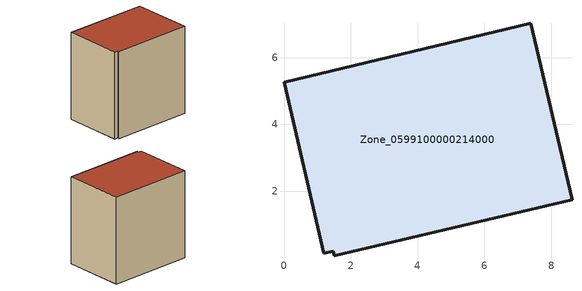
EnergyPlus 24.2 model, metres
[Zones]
Zone_0599100000214000
 floor ground (C_G): 1.48,0.21 1.19,0.14 0,5.26 7.39,7.03 8.62,1.74 1.51,0.07 z0
 wall outside (C_F): 8.62,1.74 7.39,7.03 0,5.26 1.19,0.14 1.48,0.21 1.51,0.07 8.62,1.74 z0:7.73
 roof outside (C_R): 1.19,0.14 1.48,0.21 1.51,0.07 8.62,1.74 7.39,7.03 0,5.26 z7.73
[BUILDING]
Pand.0599100000214000: North Axis=0; Terrain=City; Loads Convergence Tolerance Value=0.04; Temperature Convergence Tolerance Value=0.4; Solar Distribution=FullExterior; Maximum Number of Warmup Days=25; Minimum Number of Warmup Days=1
[Site:Location]
Rotterdam.The.Hague.AP_ZH_NLD Design_Conditions: Latitude=51.96; Longitude=4.45; Time Zone=1; Elevation=-4.5
[SITE:GROUNDTEMPERATURE:BUILDINGSURFACE]
18, 18, 18, 18, 18, 18, 18, 18, 18, 18, 18, 18
[MATERIAL] Thermal Absorptance=0.9; Solar Absorptance=0.7; Visible Absorptance=0.7
Name | Roughness | Thickness | Conductivity | Density | Specific Heat
G.TI.1946 | MediumSmooth | 0.15 | 1 | 540 | 1210
F.TI.1946 | Rough | 0.3 | 0.857143 | 1920 | 840
R.TI.1946 | MediumRough | 0.2 | 0.1 | 1500 | 1000
[CONSTRUCTION]
C_G: G.TI.1946
C_F: F.TI.1946
C_R: R.TI.1946
[ZONE]
Zone_0599100000214000: Type=1; Multiplier=1; Ceiling Height=Autocalculate; Volume=Autocalculate; Floor Area=autocalculate; Part of Total Floor Area=Yes
[ZONEINFILTRATION:DESIGNFLOWRATE]
Infil_Zone_0599100000214000: Zone or ZoneList or Space or SpaceList=Zone_0599100000214000; Schedule=AlwaysOn; Design Flow Rate Calculation Method=Flow/Area; Flow Rate per Floor Area=0.003; Constant Term Coefficient=1; Temperature Term Coefficient=0; Velocity Term Coefficient=0; Velocity Squared Term Coefficient=0
[HVACTEMPLATE:ZONE:IDEALLOADSAIRSYSTEM]
Zone_0599100000214000: Maximum Heating Supply Air Temperature=50; Minimum Cooling Supply Air Temperature=13; Maximum Heating Supply Air Humidity Ratio=0.0156; Minimum Cooling Supply Air Humidity Ratio=0.0077; Heating Limit=NoLimit; Cooling Limit=NoLimit; Dehumidification Control Type=ConstantSensibleHeatRatio; Cooling Sensible Heat Ratio=0.7; Dehumidification Setpoint=60; Humidification Control Type=None; Humidification Setpoint=30; Outdoor Air Method=None; Outdoor Air Flow Rate per Person=0.00944; Outdoor Air Flow Rate per Zone Floor Area=0; Outdoor Air Flow Rate per Zone=0; Demand Controlled Ventilation Type=None; Outdoor Air Economizer Type=NoEconomizer; Heat Recovery Type=None; Sensible Heat Recovery Effectiveness=0.7; Latent Heat Recovery Effectiveness=0.65
[ZONECONTROL:THERMOSTAT]
ThermostatControl_Zone_0599100000214000: Zone or ZoneList=Zone_0599100000214000; Control Type Schedule=DualSetpointControlType; Control 1=Thermostat_Zone_0599100000214000; Temperature Difference Between Cutout And Setpoint=0
[THERMOSTATSETPOINT:DUALSETPOINT]
Thermostat_Zone_0599100000214000: Heating Setpoint Temperature Schedule=HeatingSetpoint_Zone_0599100000214000; Cooling Setpoint Temperature Schedule=CoolingSetpoint_Zone_0599100000214000
[SCHEDULE:COMPACT]
HeatingSetpoint_Zone_0599100000214000: Through: 12/31, For: AllDays, Until: 24:00, 21
CoolingSetpoint_Zone_0599100000214000: Through: 12/31, For: AllDays, Until: 24:00, 24
DualSetpointControlType: Through: 12/31, For: AllDays, Until: 24:00, 4
AlwaysOn: Through: 12/31, For: AllDays, Until: 24:00, 1
